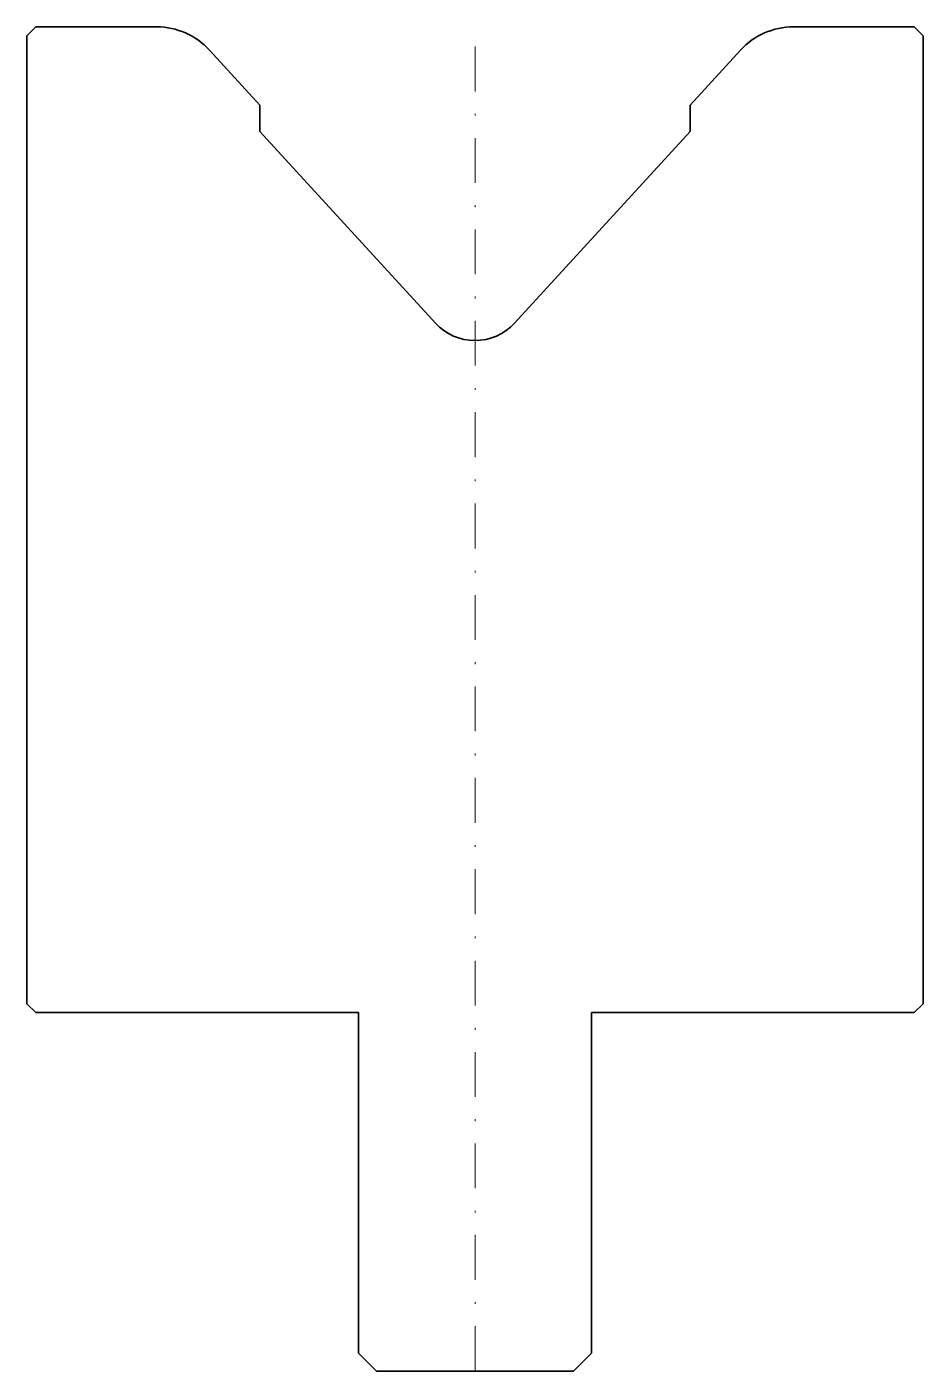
# Model space of a CAD drawing. Header units: millimetres. Extents: x -25 to 25, y -75 to 0.
import ezdxf

# ---------------------------------------------------------------- set-up
doc = ezdxf.new("R2010")
doc.units = ezdxf.units.MM
doc.header["$LTSCALE"] = 5
doc.linetypes.add('AUSGEZOGEN', pattern=[0])
doc.linetypes.add('DASHDOT', pattern=[1, 0.5, -0.25, 0, -0.25])
doc.layers.add('2', color=7, linetype='Continuous')

msp = doc.modelspace()

# ---------------------------------------------------------------- linework, layer by layer
at = {"layer": '2', "color": 7, "linetype": 'AUSGEZOGEN', "lineweight": 35}
for p, q in [((-25, -0.5), (-24.5, 0)), ((-24.5, 0), (-17.76, 0)), ((17.76, 0), (24.5, 0)), ((24.5, 0), (25, -0.5)), ((-25, -54.5), (-25, -0.5)), ((25, -0.5), (25, -54.5)), ((-14.811, -1.298), (-12, -4.365)), ((12, -4.365), (14.811, -1.298)), ((-12, -4.365), (-12, -5.845)), ((12, -5.845), (12, -4.365)), ((-12, -5.845), (-2.212, -16.527)), ((2.212, -16.527), (12, -5.845)), ((-24.5, -55), (-25, -54.5)), ((25, -54.5), (24.5, -55)), ((-6.5, -55), (-24.5, -55)), ((-6.5, -74), (-6.5, -55)), ((6.5, -55), (6.5, -74)), ((24.5, -55), (6.5, -55)), ((-5.5, -75), (-6.5, -74)), ((6.5, -74), (5.5, -75)), ((5.5, -75), (-5.5, -75))]:
    msp.add_line(p, q, dxfattribs=at)
at = {"layer": '2', "color": 7, "linetype": 'DASHDOT', "lineweight": 18}
msp.add_line((0, -75), (0, 0), dxfattribs=at)
at = {"layer": '2', "color": 7, "linetype": 'AUSGEZOGEN', "lineweight": 35}
for centre, radius, start, end in [((-17.76, -4), 4, 42.5, 90), ((17.76, -4), 4, 90, 137.5), ((0, -14.501), 3, 222.5, 317.5)]:
    msp.add_arc(centre, radius, start, end, dxfattribs=at)

doc.saveas('drawing.dxf')
